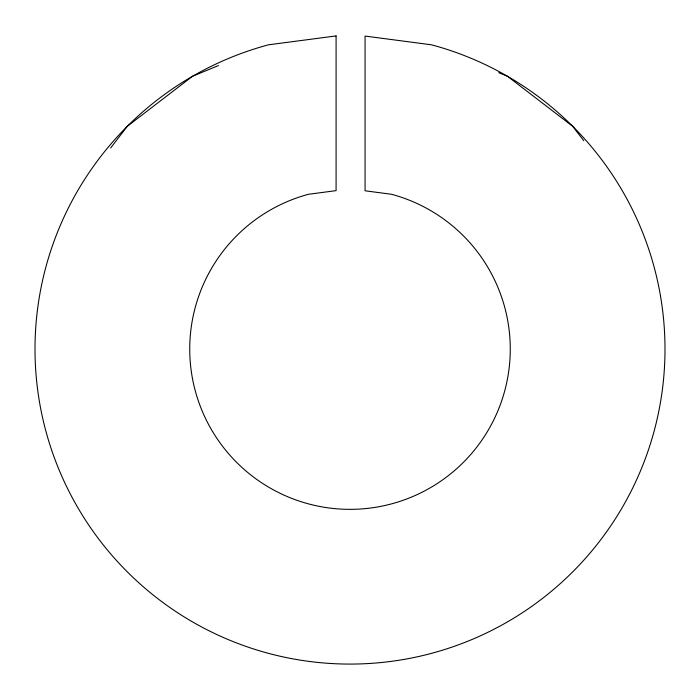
<?xml version="1.0" encoding="UTF-8"?>
<svg xmlns="http://www.w3.org/2000/svg" width="700" height="700" viewBox="0 0 700 700"><rect width="100%" height="100%" fill="white"/><g stroke="black" fill="none" stroke-linecap="round" stroke-linejoin="round"><path stroke-width="1.05" d="M110.644 147.998L127.26 126.341L192.5 76.282L218.418 65.555M498.794 72.678L507.5 76.282L572.74 126.341L583.765 140.718M336.088 35.919L268.476 44.817A315 315 0 0 0 91.971 529.76A315 315 0 0 0 608.029 529.76A315 315 0 0 0 431.524 44.817L365.067 36.067L365.067 190.794L391.484 194.276A160.274 160.274 0 0 1 481.285 441.009A160.274 160.274 0 0 1 218.715 441.009A160.274 160.274 0 0 1 308.516 194.276L336.088 190.645L336.088 35.919"/></g></svg>
